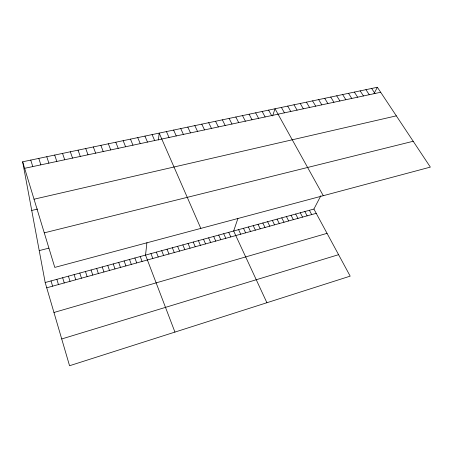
<?xml version="1.0" encoding="UTF-8"?>
<svg xmlns="http://www.w3.org/2000/svg" width="453" height="453" viewBox="0 0 453 453"><rect width="100%" height="100%" fill="white"/><g stroke="black" fill="none" stroke-linecap="round" stroke-linejoin="round"><path stroke-width="0.68" d="M146.919 242.7L145.532 255.09L174.937 332.089M158.414 140.022L159.19 133.103L200.826 228.403M237.927 218.397L233.663 230.996L266.908 302.723M272.61 115.928L275.033 108.765L323.278 195.702M313.912 209.054L350.18 276.137L69.558 365.735L45.187 282.525L313.912 209.054L320.849 195.741M373.985 93.731L377.355 87.265L430.35 167.106L54.785 267.406L22.65 161.795L377.355 87.265M61.721 338.963L338.578 254.682M53.964 312.479L327.043 233.346M46.733 287.791L316.228 213.335M39.23 250.611L48.879 248.136M44.269 232.842L413.198 141.268M31.733 210.452L37.622 209.065M34.032 199.207L396.33 115.849M24.638 168.318L380.679 92.276M371.664 88.46L374.976 93.494M365.939 89.66L369.235 94.722M360.175 90.872L363.453 95.957M354.371 92.095L357.627 97.197M348.521 93.324L351.766 98.448M342.632 94.558L345.86 99.711M336.704 95.804L339.914 100.979M330.735 97.061L333.923 102.259M324.722 98.324L327.893 103.55M318.663 99.598L321.817 104.847M312.564 100.877L315.701 106.155M306.421 102.168L309.541 107.469M300.237 103.471L303.329 108.794M294.003 104.779L297.077 110.13M287.723 106.098L290.781 111.478M281.404 107.423L284.439 112.831M268.618 110.113L271.613 115.572M262.157 111.466L265.13 116.953M309.393 210.294L311.698 214.586M255.645 112.837L258.595 118.352M304.846 211.534L307.14 215.849M249.088 114.213L252.015 119.756M300.277 212.785L302.559 217.112M295.684 214.043L297.955 218.386M242.48 115.606L245.384 121.172M291.064 215.305L293.323 219.665M235.826 117.004L238.703 122.599M286.421 216.574L288.674 220.951M281.755 217.848L283.991 222.242M229.116 118.409L231.976 124.037M277.06 219.133L279.291 223.539M222.361 119.83L225.192 125.487M272.344 220.418L274.558 224.847M267.598 221.715L269.801 226.16M215.554 121.262L218.363 126.942M262.831 223.023L265.022 227.48M208.697 122.701L211.477 128.414M258.034 224.331L260.215 228.81M253.216 225.651L255.379 230.147M201.783 124.156L204.541 129.898M248.369 226.976L250.52 231.489M243.493 228.306L245.634 232.836M194.824 125.617L197.548 131.387M238.595 229.648L240.719 234.195M187.802 127.089L190.503 132.893M228.708 232.349L230.809 236.936M180.736 128.578L183.408 134.411M223.725 233.714L225.815 238.312M173.607 130.073L176.251 135.934M218.714 235.084L220.792 239.699M213.68 236.46L215.741 241.098M166.427 131.585L169.043 137.474M208.612 237.848L210.662 242.502M203.516 239.241L205.549 243.912M198.391 240.639L200.413 245.333M152.095 134.592L154.654 140.549M193.244 242.049L195.249 246.76M144.943 136.098L147.474 142.083M188.057 243.465L190.05 248.193M182.848 244.886L184.824 249.637M137.74 137.61L140.243 143.629M177.61 246.319L179.569 251.092M130.481 139.133L132.95 145.186M172.338 247.763L174.286 252.548M167.038 249.212L168.969 254.02M123.165 140.673L125.606 146.755M161.71 250.668L163.624 255.498M115.792 142.225L118.199 148.335M156.347 252.134L158.244 256.981M150.957 253.606L152.837 258.476M108.363 143.782L110.736 149.932M100.872 145.356L103.216 151.534M140.226 256.54L142.072 261.449M134.886 258L136.721 262.927M93.324 146.942L95.64 153.154M129.518 259.467L131.336 264.416M85.719 148.539L88.001 154.784M124.122 260.945L125.923 265.911M118.692 262.429L120.475 267.417M78.052 150.153L80.3 156.432M113.233 263.923L115 268.929M70.328 151.772L72.537 158.086M107.74 265.424L109.49 270.452M102.219 266.93L103.947 271.981M62.542 153.408L64.711 159.762M96.665 268.453L98.375 273.521M54.688 155.062L56.829 161.444M91.076 269.977L92.769 275.067M85.458 271.517L87.135 276.624M46.778 156.721L48.879 163.142M79.807 273.063L81.461 278.193M38.799 158.397L40.861 164.852M74.122 274.614L75.759 279.767M68.403 276.177L70.022 281.353M30.759 160.09L32.78 166.579M62.65 277.751L64.252 282.949M56.863 279.331L58.443 284.552M51.042 280.922L52.605 286.166M22.65 161.795L45.187 282.525"/></g></svg>
